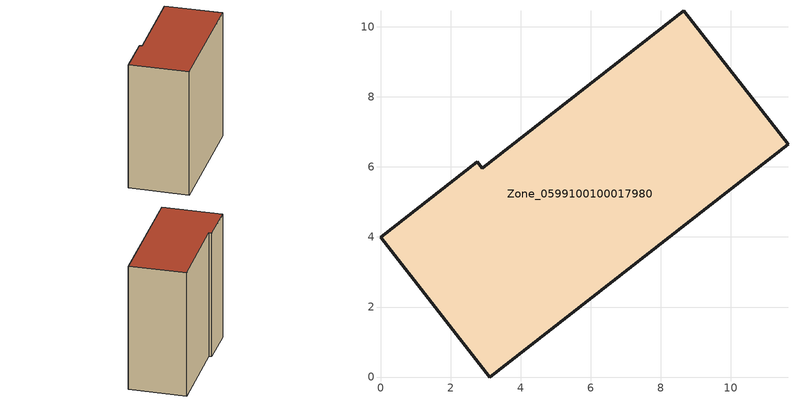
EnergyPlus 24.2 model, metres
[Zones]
Zone_0599100100017980
 floor ground (C_G): 3.11,0 0,3.99 2.76,6.14 2.9,5.96 8.66,10.45 11.63,6.65 z0
 wall outside (C_F): 0,3.99 3.11,0 11.63,6.65 8.66,10.45 2.9,5.96 2.76,6.14 0,3.99 z0:11.15
 roof outside (C_R): 2.76,6.14 0,3.99 3.11,0 11.63,6.65 8.66,10.45 2.9,5.96 z11.15
[BUILDING]
Pand.0599100100017980: North Axis=0; Terrain=City; Loads Convergence Tolerance Value=0.04; Temperature Convergence Tolerance Value=0.4; Solar Distribution=FullExterior; Maximum Number of Warmup Days=25; Minimum Number of Warmup Days=1
[Site:Location]
Rotterdam.The.Hague.AP_ZH_NLD Design_Conditions: Latitude=51.96; Longitude=4.45; Time Zone=1; Elevation=-4.5
[SITE:GROUNDTEMPERATURE:BUILDINGSURFACE]
18, 18, 18, 18, 18, 18, 18, 18, 18, 18, 18, 18
[MATERIAL] Thermal Absorptance=0.9; Solar Absorptance=0.7; Visible Absorptance=0.7
Name | Roughness | Thickness | Conductivity | Density | Specific Heat
G.TI.2015-2018 | MediumSmooth | 0.15 | 0.0428571 | 540 | 1210
F.TI.2015-2018 | Rough | 0.3 | 0.0666667 | 1920 | 840
R.TI.2015-2018 | MediumRough | 0.2 | 0.0333333 | 1500 | 1000
[CONSTRUCTION]
C_G: G.TI.2015-2018
C_F: F.TI.2015-2018
C_R: R.TI.2015-2018
[ZONE]
Zone_0599100100017980: Type=1; Multiplier=1; Ceiling Height=Autocalculate; Volume=Autocalculate; Floor Area=autocalculate; Part of Total Floor Area=Yes
[ZONEINFILTRATION:DESIGNFLOWRATE]
Infil_Zone_0599100100017980: Zone or ZoneList or Space or SpaceList=Zone_0599100100017980; Schedule=AlwaysOn; Design Flow Rate Calculation Method=Flow/Area; Flow Rate per Floor Area=0.0015; Constant Term Coefficient=1; Temperature Term Coefficient=0; Velocity Term Coefficient=0; Velocity Squared Term Coefficient=0
[HVACTEMPLATE:ZONE:IDEALLOADSAIRSYSTEM]
Zone_0599100100017980: Maximum Heating Supply Air Temperature=50; Minimum Cooling Supply Air Temperature=13; Maximum Heating Supply Air Humidity Ratio=0.0156; Minimum Cooling Supply Air Humidity Ratio=0.0077; Heating Limit=NoLimit; Cooling Limit=NoLimit; Dehumidification Control Type=ConstantSensibleHeatRatio; Cooling Sensible Heat Ratio=0.7; Dehumidification Setpoint=60; Humidification Control Type=None; Humidification Setpoint=30; Outdoor Air Method=None; Outdoor Air Flow Rate per Person=0.00944; Outdoor Air Flow Rate per Zone Floor Area=0; Outdoor Air Flow Rate per Zone=0; Demand Controlled Ventilation Type=None; Outdoor Air Economizer Type=NoEconomizer; Heat Recovery Type=None; Sensible Heat Recovery Effectiveness=0.7; Latent Heat Recovery Effectiveness=0.65
[ZONECONTROL:THERMOSTAT]
ThermostatControl_Zone_0599100100017980: Zone or ZoneList=Zone_0599100100017980; Control Type Schedule=DualSetpointControlType; Control 1=Thermostat_Zone_0599100100017980; Temperature Difference Between Cutout And Setpoint=0
[THERMOSTATSETPOINT:DUALSETPOINT]
Thermostat_Zone_0599100100017980: Heating Setpoint Temperature Schedule=HeatingSetpoint_Zone_0599100100017980; Cooling Setpoint Temperature Schedule=CoolingSetpoint_Zone_0599100100017980
[SCHEDULE:COMPACT]
HeatingSetpoint_Zone_0599100100017980: Through: 12/31, For: AllDays, Until: 24:00, 21
CoolingSetpoint_Zone_0599100100017980: Through: 12/31, For: AllDays, Until: 24:00, 24
DualSetpointControlType: Through: 12/31, For: AllDays, Until: 24:00, 4
AlwaysOn: Through: 12/31, For: AllDays, Until: 24:00, 1
